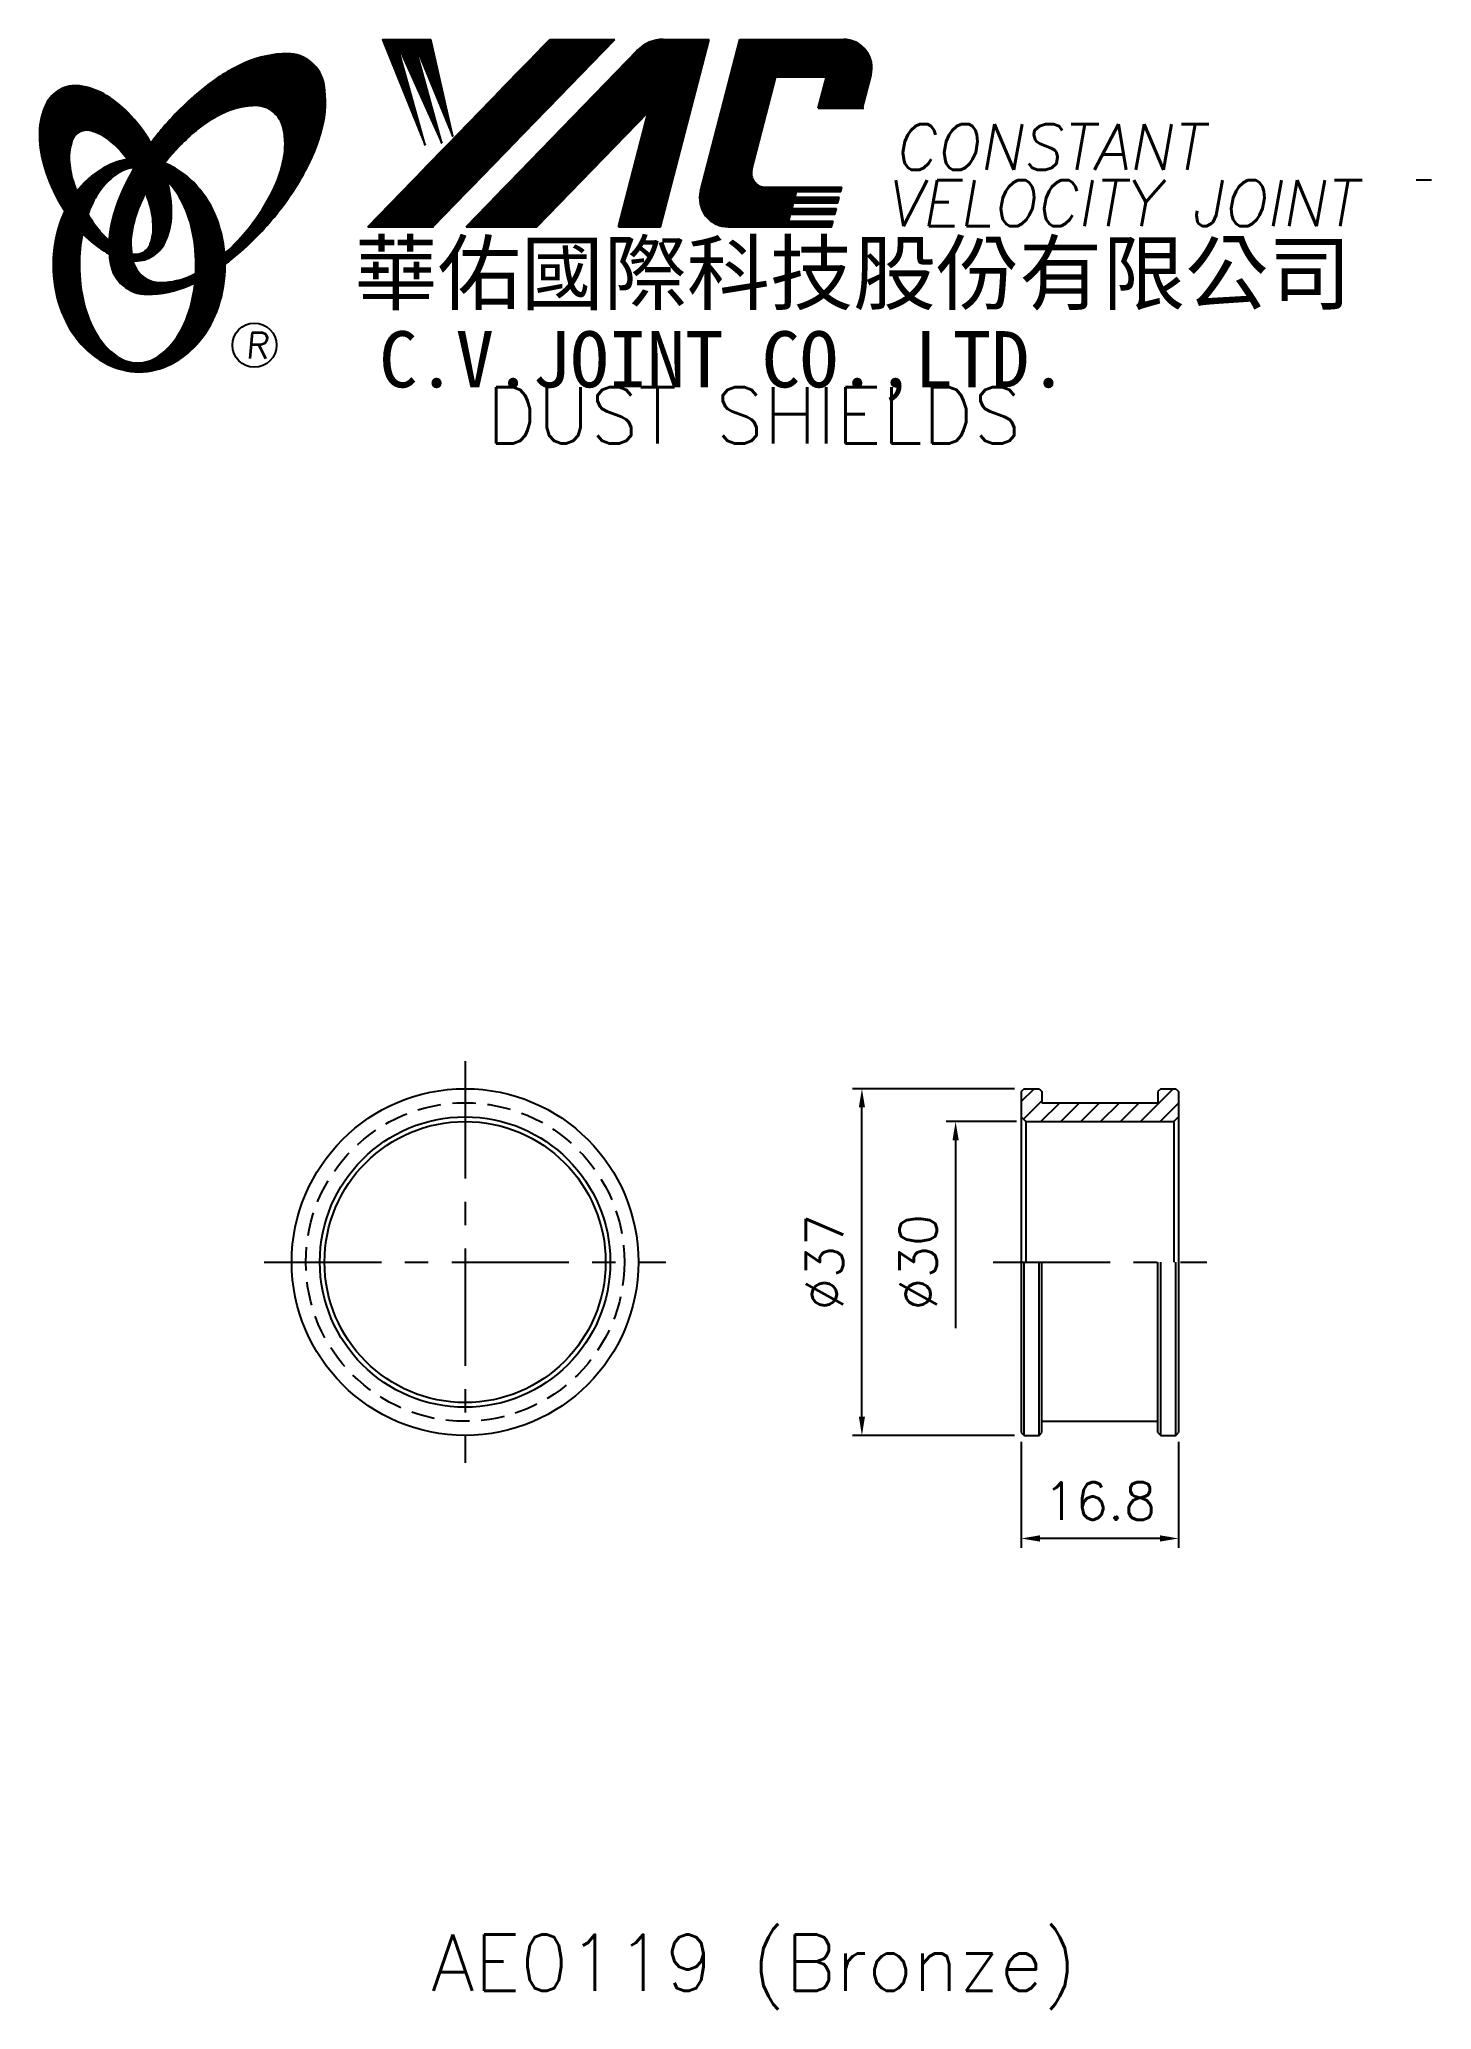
# Model space of a CAD drawing. Extents: x 646 to 795, y 346 to 556.
import ezdxf
from ezdxf.enums import TextEntityAlignment as Align

# ---------------------------------------------------------------- set-up
doc = ezdxf.new("R2010")
doc.units = 0
doc.header["$LTSCALE"] = 10
doc.header["$MEASUREMENT"] = 0
doc.linetypes.add('CENTER', pattern=[2, 1.25, -0.25, 0.25, -0.25])
doc.linetypes.add('HIDDEN', pattern=[0.375, 0.25, -0.125])
doc.layers.get('0').update_dxf_attribs({"linetype": 'CONTINUOUS'})
doc.layers.get('DEFPOINTS').update_dxf_attribs({"linetype": 'CONTINUOUS'})
doc.layers.add('4', color=7, linetype='CONTINUOUS')
doc.styles.add('CHINA', font='KAIU.TTF')
doc.styles.add('ITALICC', font='simplex.shx')
doc.dimstyles.new('STANDARD$0', dxfattribs={"dimtxt": 4, "dimasz": 2, "dimexe": 1, "dimexo": 1, "dimgap": 2, "dimtad": 1, "dimdec": 4, "dimzin": 10, "dimtxsty": 'ITALICC', "dimcen": 2, "dimclrd": 5, "dimclre": 5, "dimclrt": 18, "dimaunit": 1, "dimazin": 3, "dimtp": 0.1, "dimtfac": 0.7, "dimtdec": 4, "dimtmove": 0, "dimatfit": 3, "dimtolj": 1, "dimtzin": 10})
pattern_1 = [(45, (547.151087, 349.047146), (-0.00883883476, 0.00883883476), [])]
pattern_2 = [(45, (715.741632, 312.742736), (-0.00727476112, 0.00727476112), [])]

# ---------------------------------------------------------------- blocks, each defined once
blk = doc.blocks.new('*D4')
at = {"color": 5, "linetype": 'BYBLOCK'}
for p, q in [((750.97, 406.78), (750.97, 395.48)), ((767.77, 406.78), (767.77, 395.48)), ((765.77, 396.48), (752.97, 396.48))]:
    blk.add_line(p, q, dxfattribs=at)
for points in [[(752.97, 396.82), (752.97, 396.15), (750.97, 396.48)], [(765.77, 396.82), (765.77, 396.15), (767.77, 396.48)]]:
    blk.add_solid(points, dxfattribs=at)
at = {"layer": 'DEFPOINTS', "color": 0, "linetype": 'BYBLOCK'}
for p in [(750.97, 407.78), (767.77, 407.78), (750.97, 396.48)]:
    blk.add_point(p, dxfattribs=at)
at = {"color": 18, "linetype": 'BYBLOCK', "insert": (759.37, 400.48), "char_height": 4, "attachment_point": 5, "style": 'ITALICC'}
blk.add_mtext('\\A1;16.8', dxfattribs=at)
blk = doc.blocks.new('*D5')
at = {"color": 5, "linetype": 'BYBLOCK'}
for p, q in [((750.27, 444.48), (732.97, 444.48)), ((733.97, 409.48), (733.97, 442.48)), ((750.27, 407.48), (732.97, 407.48))]:
    blk.add_line(p, q, dxfattribs=at)
for points in [[(733.64, 442.48), (734.3, 442.48), (733.97, 444.48)], [(733.64, 409.48), (734.3, 409.48), (733.97, 407.48)]]:
    blk.add_solid(points, dxfattribs=at)
at = {"layer": 'DEFPOINTS', "color": 0, "linetype": 'BYBLOCK'}
for p in [(733.97, 444.48), (751.27, 444.48), (751.27, 407.48)]:
    blk.add_point(p, dxfattribs=at)
at = {"color": 18, "linetype": 'BYBLOCK', "insert": (729.97, 425.98), "char_height": 4, "attachment_point": 5, "rotation": 90, "style": 'ITALICC'}
blk.add_mtext('\\A1;∅37', dxfattribs=at)
blk = doc.blocks.new('*D6')
at = {"color": 5, "linetype": 'BYBLOCK'}
for p, q in [((750.47, 440.98), (742.97, 440.98)), ((743.97, 438.98), (743.97, 418.94))]:
    blk.add_line(p, q, dxfattribs=at)
blk.add_solid([(743.64, 438.98), (744.3, 438.98), (743.97, 440.98)], dxfattribs=at)
at = {"layer": 'DEFPOINTS', "color": 0, "linetype": 'BYBLOCK'}
for p in [(743.97, 440.98), (751.47, 440.98), (750.97, 410.98)]:
    blk.add_point(p, dxfattribs=at)
at = {"color": 18, "linetype": 'BYBLOCK', "insert": (739.97, 425.98), "char_height": 4, "attachment_point": 5, "rotation": 90, "style": 'ITALICC'}
blk.add_mtext('\\A1;∅30', dxfattribs=at)

msp = doc.modelspace()

# ---------------------------------------------------------------- hatches: boundary and pattern name
at = {"layer": '4', "linetype": 'CONTINUOUS'}
h = msp.add_hatch(dxfattribs=at)
h.set_pattern_fill('ANSI31', color=5, scale=0.1, style=0)
h.set_pattern_definition(pattern_1)
h.paths.add_polyline_path([(707.60979, 556.47813), (700.65249, 556.47813), (681.23588, 536.47437), (688.19319, 536.47437)])
h.paths.add_polyline_path([(711.15668, 548.71256), (707.97631, 536.47437), (712.45729, 536.47437), (717.65573, 556.47813), (712.759, 556.47813, 0.202785967), (710.02493, 555.32171), (691.7308, 536.47437), (699.27771, 536.47437)])
h.paths.add_polyline_path([(724.78379, 552.47971), (730.17751, 552.47971), (729.30849, 549.1357), (734.02531, 549.1357), (734.94203, 552.66326, 0.490800957), (731.99183, 556.47813), (720.95751, 556.47813), (716.75046, 540.28924, 0.490800957), (719.70066, 536.47437), (730.73498, 536.47437), (730.88942, 537.06868), (726.1726, 537.06868), (726.36597, 537.81277), (731.08279, 537.81277), (731.24135, 538.4229), (726.52453, 538.4229), (726.68577, 539.04337), (731.40259, 539.04337), (731.55877, 539.64436), (726.84195, 539.64436), (726.99875, 540.24774), (731.71557, 540.24774), (731.83231, 540.69693), (723.69256, 540.69693, -0.490800957), (722.21746, 542.60437)])
h = msp.add_hatch(dxfattribs=at)
h.set_pattern_fill('ANSI31', color=1, scale=0.1, style=0)
h.set_pattern_definition(pattern_1)
h.paths.add_polyline_path([(687.96786, 556.47813), (682.79053, 556.47813), (687.36129, 545.17439), (684.29536, 556.13237), (689.13009, 545.41005), (686.18208, 556.13237), (690.3093, 546.11702)])
h = msp.add_hatch(dxfattribs=at)
h.set_pattern_fill('ANSI31', color=5, scale=0.082305, style=0)
h.set_pattern_definition([(45, (547.151087, 349.047146), (-0.00727476112, 0.00727476112), [])])
h.paths.add_polyline_path([(669.18656, 549.41565, -0.172879177), (671.12803, 548.75708, -0.172879177), (672.21533, 547.01903, -0.104527385), (672.2431, 543.69084, -0.065680101), (671.07357, 540.28889, -0.051823203), (668.63316, 536.4465, -0.044272532), (665.95819, 533.62016, -0.020203161), (666.01177, 532.48224, 0.006517006), (666.41632, 532.79432, 0.049863361), (670.96974, 537.20738, 0.049863361), (674.55938, 542.43455, 0.063682799), (676.38042, 547.06189, 0.103597411), (676.56972, 551.64586, 0.177892575), (675.22112, 554.01614, 0.177892575), (672.65872, 554.94947, 0.103597411), (668.17093, 553.99642, 0.063682799), (663.91318, 551.42735, 0.049863361), (659.35976, 547.01429, 0.016070017), (658.08906, 545.40798, -0.007061632), (658.33634, 544.97094, -0.031648676), (659.28893, 542.93437, -0.008069351), (659.72083, 543.49868, -0.051823203), (662.89921, 546.75713, -0.065680101), (665.94114, 548.67749, -0.104527385)])
h.paths.add_polyline_path([(656.11089, 536.25433, -0.065680101), (657.28042, 539.65629, -0.006063428), (657.52436, 540.1313, 0.027613469), (656.79752, 541.71937, 0.017011252), (656.2641, 542.65435, 0.007829282), (655.77012, 541.78712, 0.063682799), (653.94908, 537.15978, 0.103597411), (653.75978, 532.5758, 0.177892575), (655.10838, 530.20553, 0.177892575), (657.67078, 529.2722, 0.103597411), (662.15858, 530.22525, 0.008811776), (662.78554, 530.51532, 0.013922709), (662.86287, 531.48513, -0.009086703), (662.41285, 531.26769, -0.104527385), (659.16743, 530.52952, -0.172879177), (657.22596, 531.18809, -0.172879177), (656.13866, 532.92614, -0.104527385)])
h = msp.add_hatch(dxfattribs=at)
h.set_pattern_fill('ANSI31', color=3, scale=0.082305, style=0)
h.set_pattern_definition(pattern_2)
h.paths.add_polyline_path([(653.39005, 550.46649, 0.106488277), (650.44818, 551.50506, 0.158297415), (648.35798, 551.11002, 0.158297415), (646.89864, 549.56233, 0.106488277), (646.18783, 546.52456, 0.071723199), (646.60588, 543.2116, 0.058080454), (648.15086, 539.39622, 0.058080454), (650.53191, 536.03842, 0.071723199), (653.09715, 533.90067, 0.020895977), (653.63733, 533.59868, -0.030777155), (653.62143, 534.9749, -0.042059526), (652.52507, 536.13766, -0.04691039), (650.90591, 538.61881, -0.04691039), (649.77763, 541.3583, -0.060581117), (649.37552, 543.62036, -0.10187153), (649.68715, 545.70857, -0.185892489), (650.46724, 546.60021, -0.185892489), (651.64388, 546.73833, -0.10187153), (653.54153, 545.81279, -0.060581117), (655.17836, 544.20052, -0.04691039), (656.79752, 541.71937, -0.04691039), (657.9258, 538.97989, -0.060581117), (658.32791, 536.71782, -0.10187153), (658.01628, 534.62962, -0.185892489), (657.23619, 533.73798, -0.185892489), (656.05955, 533.59986, -0.002013383), (656.01875, 533.61048, 0.021593804), (656.13866, 532.92614, 0.006477741), (656.15667, 532.84911, 0.14950097), (658.12923, 533.25714, 0.158297415), (659.58856, 534.80483, 0.106488277), (660.29937, 537.8426, 0.071723199), (659.88132, 541.15556, 0.058080454), (658.33634, 544.97094, 0.058080454), (655.95529, 548.32873, 0.071723199)])
h = msp.add_hatch(dxfattribs=at)
h.set_pattern_fill('ANSI31', color=1, scale=0.082305, style=0)
h.set_pattern_definition(pattern_2)
h.paths.add_polyline_path([(654.48368, 542.14304, -0.120168026), (656.17547, 542.79643, 0.016865385), (655.57571, 543.67917, 0.076648372), (653.41948, 542.96025, 0.104809576), (650.33503, 540.44715, 0.005838257), (650.16809, 540.23495, 0.028089978), (650.90591, 538.61881, 0.014237292), (651.34803, 537.83377, -0.045767751), (652.27322, 539.77061, -0.106890197)])
h.paths.add_polyline_path([(650.45231, 532.38842, -0.048711043), (650.78241, 535.76876, -0.007865741), (650.53191, 536.03842, -0.037695478), (648.89603, 538.15718, 0.03042545), (648.37071, 536.85321, 0.080710289), (647.64527, 532.38842, 0.080710289), (648.37071, 527.92363, 0.089265679), (650.33503, 524.32969, 0.104809576), (653.41948, 521.81659, 0.11926607), (656.82868, 520.99165, 0.11926607), (660.23787, 521.81659, 0.104809576), (663.32232, 524.32969, 0.089265679), (665.28665, 527.92363, 0.080710289), (666.01208, 532.38842, 0.080710289), (665.28665, 536.85321, 0.089265679), (663.32232, 540.44715, 0.104809576), (660.23787, 542.96025, 0.025513357), (659.54463, 543.273, 0.004818181), (659.28893, 542.93437, -0.023722145), (659.83014, 541.33762, -0.065307489), (661.06532, 539.77061, -0.073950765), (662.37778, 536.57288, -0.060532391), (662.88623, 532.38842, -0.060532391), (662.37778, 528.20396, -0.073950765), (661.06532, 525.00623, -0.106890197), (658.85486, 522.6338, -0.153118262), (656.66927, 521.94842, -0.153118262), (654.48368, 522.6338, -0.106890197), (652.27322, 525.00623, -0.073950765), (650.96076, 528.20396, -0.060532391)])
h = msp.add_hatch(dxfattribs=at)
h.set_pattern_fill('ANSI31', color=5, scale=12, style=0)
h.set_pattern_definition([(45, (82.0261, 47.8234), (-1.0606602, 1.0606602), [])])
h.paths.add_polyline_path([(753.17038, 442.98404), (753.17038, 444.18404), (752.87038, 444.48404), (751.27038, 444.48404), (750.97038, 444.18404), (750.97038, 441.48404), (751.47038, 440.98404), (767.27038, 440.98404), (767.77038, 441.48404), (767.77038, 444.18404), (767.47038, 444.48404), (765.87038, 444.48404), (765.57038, 444.18404), (765.57038, 442.98404)])

# ---------------------------------------------------------------- linework, layer by layer
at = {"layer": '4', "color": 5, "linetype": 'CONTINUOUS'}
for p, q in [((681.23588, 536.47437), (700.65249, 556.47813)), ((688.19319, 536.47437), (707.60979, 556.47813)), ((691.7308, 536.47437), (710.02493, 555.32171)), ((700.65249, 556.47813), (707.60979, 556.47813)), ((712.45729, 536.47437), (717.65573, 556.47813)), ((712.759, 556.47813), (717.65573, 556.47813)), ((716.75046, 540.28924), (720.95751, 556.47813)), ((720.95751, 556.47813), (731.99183, 556.47813)), ((722.21746, 542.60437), (724.78379, 552.47971)), ((724.78379, 552.47971), (730.17751, 552.47971)), ((729.30849, 549.1357), (730.17751, 552.47971)), ((734.02531, 549.1357), (734.94203, 552.66326)), ((729.30849, 549.1357), (734.17574, 549.1357)), ((699.27771, 536.47437), (711.15668, 548.71256)), ((707.97631, 536.47437), (711.15668, 548.71256)), ((723.69256, 540.69693), (731.83231, 540.69693)), ((731.71557, 540.24774), (731.83231, 540.69693)), ((794.77038, 541.4495), (793.13442, 541.4495)), ((726.52453, 538.4229), (726.68577, 539.04337)), ((726.52453, 538.4229), (731.24135, 538.4229)), ((726.68577, 539.04337), (731.40259, 539.04337)), ((726.84195, 539.64436), (726.99875, 540.24774)), ((726.84195, 539.64436), (731.55877, 539.64436)), ((726.99875, 540.24774), (731.71557, 540.24774)), ((731.08279, 537.81277), (731.24135, 538.4229)), ((731.40259, 539.04337), (731.55877, 539.64436)), ((681.23588, 536.47437), (688.19319, 536.47437)), ((691.7308, 536.47437), (699.27771, 536.47437)), ((707.97631, 536.47437), (712.45729, 536.47437)), ((719.70066, 536.47437), (730.73498, 536.47437)), ((726.1726, 537.06868), (726.36597, 537.81277)), ((726.1726, 537.06868), (730.88942, 537.06868)), ((726.36597, 537.81277), (731.08279, 537.81277)), ((730.73498, 536.47437), (730.88942, 537.06868))]:
    msp.add_line(p, q, dxfattribs=at)
at = {"layer": '4', "color": 1, "linetype": 'CONTINUOUS'}
for p, q in [((682.79053, 556.47813), (687.96786, 556.47813)), ((682.79053, 556.47813), (687.36129, 545.17439)), ((684.29536, 556.13237), (689.13009, 545.41005)), ((687.36129, 545.17439), (684.29536, 556.13237)), ((689.13009, 545.41005), (686.18208, 556.13237)), ((686.18208, 556.13237), (690.3093, 546.11702)), ((690.3093, 546.11702), (687.96786, 556.47813))]:
    msp.add_line(p, q, dxfattribs=at)
at = {"layer": '4', "color": 5, "linetype": 'CENTER'}
for p, q in [((691.61919, 447.41722), (691.61919, 404.55085)), ((670.186, 425.98404), (713.05238, 425.98404)), ((747.97038, 425.98404), (770.77038, 425.98404))]:
    msp.add_line(p, q, dxfattribs=at)
at = {"layer": '4', "color": 7, "linetype": 'CONTINUOUS'}
for p, q in [((751.27038, 444.48404), (750.97038, 444.18404)), ((750.97038, 444.18404), (750.97038, 407.78404)), ((751.27038, 444.48404), (752.87038, 444.48404)), ((752.87038, 444.48404), (753.17038, 444.18404)), ((753.17038, 444.18404), (753.17038, 442.98404)), ((765.87038, 444.48404), (765.57038, 444.18404)), ((765.57038, 444.18404), (765.57038, 442.98404)), ((765.87038, 444.48404), (767.47038, 444.48404)), ((767.47038, 444.48404), (767.77038, 444.18404)), ((767.77038, 444.18404), (767.77038, 407.78404)), ((753.17038, 442.98404), (765.57038, 442.98404)), ((751.47038, 440.98404), (750.97038, 441.48404)), ((751.47038, 440.98404), (767.27038, 440.98404)), ((751.47038, 440.98404), (751.47038, 425.98404)), ((767.27038, 440.98404), (767.77038, 441.48404)), ((767.27038, 440.98404), (767.27038, 425.98404)), ((751.27038, 407.48404), (751.27038, 425.98404)), ((752.87038, 407.48404), (752.87038, 425.98404)), ((753.17038, 407.78404), (753.17038, 425.98404)), ((765.57038, 407.78404), (765.57038, 425.98404)), ((765.87038, 407.48404), (765.87038, 425.98404)), ((767.47038, 407.48404), (767.47038, 425.98404)), ((753.17038, 408.98404), (765.57038, 408.98404)), ((750.97038, 407.78404), (751.27038, 407.48404)), ((751.27038, 407.48404), (752.87038, 407.48404)), ((752.87038, 407.48404), (753.17038, 407.78404)), ((765.57038, 407.78404), (765.87038, 407.48404)), ((765.87038, 407.48404), (767.47038, 407.48404)), ((767.47038, 407.48404), (767.77038, 407.78404))]:
    msp.add_line(p, q, dxfattribs=at)
at = {"layer": '4', "color": 5, "linetype": 'CONTINUOUS'}
for points in [[(666.01177, 532.48224, 0.006517006), (666.41632, 532.79432, 0.049863361), (670.96974, 537.20738, 0.049863361), (674.55938, 542.43455, 0.063682799), (676.38042, 547.06189, 0.103597411), (676.56972, 551.64586, 0.177892575), (675.22112, 554.01614, 0.177892575), (672.65872, 554.94947, 0.103597411), (668.17093, 553.99642, 0.063682799), (663.91318, 551.42735, 0.049863361), (659.35976, 547.01429, 0.016070017), (658.08906, 545.40798)], [(665.95819, 533.62016, 0.044272532), (668.63316, 536.4465, 0.051823203), (671.07357, 540.28889, 0.065680101), (672.2431, 543.69084, 0.104527385), (672.21533, 547.01903, 0.172879177), (671.12803, 548.75708, 0.172879177), (669.18656, 549.41565, 0.104527385), (665.94114, 548.67749, 0.065680101), (662.89921, 546.75713, 0.051823203), (659.72083, 543.49868, 0.008069351), (659.28893, 542.93437)], [(656.2641, 542.65435, 0.007829282), (655.77012, 541.78712, 0.063682799), (653.94908, 537.15978, 0.103597411), (653.75978, 532.5758, 0.177892575), (655.10838, 530.20553, 0.177892575), (657.67078, 529.2722, 0.103597411), (662.15858, 530.22525, 0.008811776), (662.78554, 530.51532, 0.008811776)], [(657.52436, 540.1313, 0.006063428), (657.28042, 539.65629, 0.065680101), (656.11089, 536.25433, 0.104527385), (656.13866, 532.92614, 0.172879177), (657.22596, 531.18809, 0.172879177), (659.16743, 530.52952, 0.104527385), (662.41285, 531.26769, 0.009086703), (662.86287, 531.48513, 0.009086703)]]:
    msp.add_lwpolyline(points, format="xyb", dxfattribs=at)
at = {"layer": '4', "color": 3, "linetype": 'CONTINUOUS'}
for points in [[(656.15667, 532.84911, 0.14950097), (658.12923, 533.25714, 0.158297415), (659.58856, 534.80483, 0.106488277), (660.29937, 537.8426, 0.071723199), (659.88132, 541.15556, 0.058080454), (658.33634, 544.97094, 0.058080454), (655.95529, 548.32873, 0.071723199), (653.39005, 550.46649, 0.106488277), (650.44818, 551.50506, 0.158297415), (648.35798, 551.11002, 0.158297415), (646.89864, 549.56233, 0.106488277), (646.18783, 546.52456, 0.071723199), (646.60588, 543.2116, 0.058080454), (648.15086, 539.39622, 0.058080454), (650.53191, 536.03842, 0.071723199), (653.09715, 533.90067, 0.020895977), (653.63733, 533.59868, 0.020895977)], [(656.01875, 533.61048, 0.002013383), (656.05955, 533.59986, 0.185892489), (657.23619, 533.73798, 0.185892489), (658.01628, 534.62962, 0.10187153), (658.32791, 536.71782, 0.060581117), (657.9258, 538.97989, 0.04691039), (656.79752, 541.71937, 0.04691039), (655.17836, 544.20052, 0.060581117), (653.54153, 545.81279, 0.10187153), (651.64388, 546.73833, 0.185892489), (650.46724, 546.60021, 0.185892489), (649.68715, 545.70857, 0.10187153), (649.37552, 543.62036, 0.060581117), (649.77763, 541.3583, 0.04691039), (650.90591, 538.61881, 0.04691039), (652.52507, 536.13766, 0.042059526), (653.62143, 534.9749, 0.042059526)]]:
    msp.add_lwpolyline(points, format="xyb", dxfattribs=at)
at = {"layer": '4', "color": 1, "linetype": 'CONTINUOUS'}
for points in [[(648.89603, 538.15718, 0.03042545), (648.37071, 536.85321, 0.080710289), (647.64527, 532.38842, 0.080710289), (648.37071, 527.92363, 0.089265679), (650.33503, 524.32969, 0.104809576), (653.41948, 521.81659, 0.11926607), (656.82868, 520.99165, 0.11926607), (660.23787, 521.81659, 0.104809576), (663.32232, 524.32969, 0.089265679), (665.28665, 527.92363, 0.080710289), (666.01208, 532.38842, 0.080710289), (665.28665, 536.85321, 0.089265679), (663.32232, 540.44715, 0.104809576), (660.23787, 542.96025, 0.025513357), (659.54463, 543.273, 0.025513357)], [(655.57571, 543.67917, 0.076648372), (653.41948, 542.96025, 0.104809576), (650.33503, 540.44715, 0.005838257), (650.16809, 540.23495, 0.005838257)], [(656.17547, 542.79643, 0.120168026), (654.48368, 542.14304, 0.106890197), (652.27322, 539.77061, 0.045767751), (651.34803, 537.83377, 0.045767751)], [(650.78241, 535.76876, 0.048711043), (650.45231, 532.38842, 0.060532391), (650.96076, 528.20396, 0.073950765), (652.27322, 525.00623, 0.106890197), (654.48368, 522.6338, 0.153118262), (656.66927, 521.94842, 0.153118262), (658.85486, 522.6338, 0.106890197), (661.06532, 525.00623, 0.073950765), (662.37778, 528.20396, 0.060532391), (662.88623, 532.38842, 0.060532391), (662.37778, 536.57288, 0.073950765), (661.06532, 539.77061, 0.065307489), (659.83014, 541.33762)]]:
    msp.add_lwpolyline(points, format="xyb", dxfattribs=at)
at = {"layer": '4', "color": 5, "linetype": 'CONTINUOUS'}
msp.add_circle((669.13292, 523.8427), 2.35282, dxfattribs=at)
at = {"layer": '4', "color": 7, "linetype": 'CONTINUOUS'}
for radius in [18.5, 15.5, 15]:
    msp.add_circle((691.61919, 425.98404), radius, dxfattribs=at)
at = {"layer": '4', "color": 5, "linetype": 'HIDDEN'}
msp.add_circle((691.61919, 425.98404), 17, dxfattribs=at)
at = {"layer": '4', "color": 5, "linetype": 'CONTINUOUS'}
for centre, radius, start, end in [((712.759, 552.66789), 3.81024, 90, 135.8533387), ((731.99183, 553.42994), 3.04819, 345.4326059, 90), ((723.69256, 542.22103), 1.5241, 165.4326059, 270), ((719.70066, 539.52256), 3.04819, 165.4326059, 270)]:
    msp.add_arc(centre, radius, start, end, dxfattribs=at)
at = {"layer": '4', "color": 7, "linetype": 'CONTINUOUS'}
msp.add_point((767.27038, 440.98404), dxfattribs=at)

# ---------------------------------------------------------------- texts
at = {"layer": '4', "color": 5, "linetype": 'CONTINUOUS', "style": 'ITALICC'}
for s, height, oblique, p in [('CONSTANT', 4.9, 10, (737.38469, 542.54484)), ('VELOCITY JOINT', 4.9, 10, (736.50646, 536.54945)), ('R', 2.75625, 5, (668.17423, 522.4331))]:
    msp.add_text(s, height=height, dxfattribs=dict(at, oblique=oblique)).set_placement(p)
at = {"layer": '4', "color": 7, "linetype": 'CONTINUOUS', "style": 'CHINA'}
for s, height, p in [('華佑國際科技股份有限公司', 6.5, (679.82252, 528.28452)), ('C.V.JOINT CO.,LTD.', 6, (682.45116, 519.3383))]:
    msp.add_text(s, height=height, dxfattribs=at).set_placement(p)
at = {"layer": '4', "color": 18, "linetype": 'CONTINUOUS', "style": 'ITALICC'}
for s, p in [('DUST SHIELDS', (722.45388, 513.34548)), ('AE0119 (Bronze)', (722.45388, 348.19809))]:
    msp.add_text(s, height=6, dxfattribs=at).set_placement(p, align=Align.CENTER)

# ---------------------------------------------------------------- dimensions: what is measured, and where the dimension line sits
at = {"layer": '4', "color": 7, "linetype": 'CONTINUOUS'}
dim = msp.add_linear_dim(base=(733.97036, 444.48404), p1=(751.27038, 407.48404), p2=(751.27038, 444.48404), angle=90, text='%%C37', dimstyle='STANDARD$0', dxfattribs=at)
dim.commit()
dim.dimension.update_dxf_attribs({"geometry": '*D5', "text_midpoint": (729.97036, 425.98404)})
dim = msp.add_linear_dim(base=(743.97039, 440.98404), p1=(750.97038, 410.98404), p2=(751.47038, 440.98404), angle=90, text='%%C30', dimstyle='STANDARD$0', override={"dimcen": -2, "dimse1": 1, "dimsd1": 1}, dxfattribs=at)
dim.commit()
dim.dimension.update_dxf_attribs({"geometry": '*D6', "text_midpoint": (739.97039, 425.98404)})
dim = msp.add_linear_dim(base=(750.97038, 396.48407), p1=(767.77038, 407.78404), p2=(750.97038, 407.78404), text='16.8', dimstyle='STANDARD$0', dxfattribs=at)
dim.commit()
dim.dimension.update_dxf_attribs({"geometry": '*D4', "text_midpoint": (759.37038, 400.48407)})

doc.saveas('drawing.dxf')
